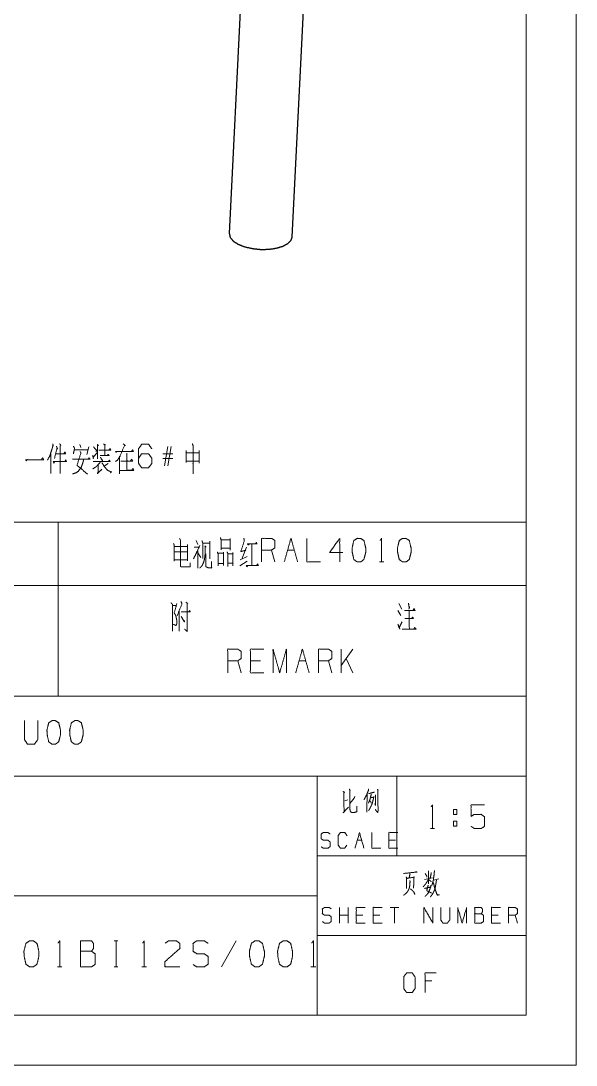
# Model space of a CAD drawing. Header units: millimetres. Extents: x 0 to 420, y 0 to 297.
# Drawn here: x 364.3 to 420, y 0 to 104.8 of the extents above; entities that cross this region are included whole.
import ezdxf

# ---------------------------------------------------------------- set-up
doc = ezdxf.new("R2010")
doc.units = ezdxf.units.MM
doc.layers.add('101', color=7, linetype='Continuous', true_color=0xffffff)

msp = doc.modelspace()

# ---------------------------------------------------------------- linework, layer by layer
at = {"layer": '101', "color": 133, "linetype": 'Continuous', "lineweight": 18}
for p, q in [((420, 0), (420, 297)), ((415, 5), (415, 292)), ((235, 37), (415, 37)), ((235, 29), (415, 29)), ((394, 29), (394, 5)), ((402, 29), (402, 21)), ((394, 21), (415, 21)), ((285, 17), (394, 17)), ((394, 13), (415, 13)), ((25, 5), (415, 5)), ((235, 5), (415, 5)), ((0, 0), (420, 0))]:
    msp.add_line(p, q, dxfattribs=at)
at = {"layer": '101', "color": 92, "linetype": 'Continuous', "lineweight": 25}
for p, q in [((390.66, 194.82), (385.19, 83.42)), ((391.51, 83.1), (396.97, 194.1))]:
    msp.add_line(p, q, dxfattribs=at)
at = {"layer": '101', "color": 72, "linetype": 'Continuous', "lineweight": 18}
for p, q in [((370.19, 62.27), (370.3, 61.97)), ((371.09, 62.02), (370.91, 61.27)), ((378.68, 60.14), (379.01, 62.07)), ((379.37, 62.07), (379.03, 60.14)), ((367.28, 61.32), (367.28, 59.34)), ((369.62, 61.74), (371, 61.74)), ((379.53, 61.34), (378.52, 61.34)), ((379.53, 60.87), (378.52, 60.87)), ((373.03, 60.37), (372.66, 60.14)), ((338, 54.46), (368, 54.46)), ((368, 54.46), (368, 48.11)), ((368, 54.46), (415, 54.46)), ((415, 54.46), (415, 48.11)), ((381.87, 52.65), (382.02, 52.22)), ((379.68, 52.03), (380.95, 52.03)), ((379.68, 51.5), (380.95, 51.5)), ((380.99, 52.22), (380.99, 50.6)), ((382.04, 51.4), (382.34, 50.93)), ((386.93, 51.95), (386.49, 50.85)), ((387.44, 52.22), (387.44, 50.17)), ((389.77, 50.48), (389.44, 51.68)), ((391.04, 51.68), (391.71, 51.68)), ((379.7, 50.7), (380.95, 50.7)), ((386.26, 50.08), (386.98, 50.55)), ((386.28, 50.7), (387, 51.03)), ((400.27, 50.48), (400.7, 50.48)), ((338, 48.11), (368, 48.11)), ((368, 48.11), (415, 48.11)), ((368, 48.11), (368, 37)), ((415, 48.11), (415, 37)), ((379.52, 46.1), (379.87, 46.1)), ((380.84, 46.45), (381.02, 46.3)), ((402.21, 46.3), (402.51, 45.75)), ((380.17, 45.6), (380.17, 43.53)), ((402.12, 45.6), (402.42, 45.12)), ((396.41, 39.36), (396.41, 41.74)), ((397.58, 41.74), (396.41, 40.09)), ((386.37, 39.36), (386.04, 40.56)), ((388.31, 40.56), (387.31, 40.56)), ((392.19, 40.56), (392.87, 40.56)), ((395.48, 39.36), (395.14, 40.56)), ((397.58, 39.36), (396.91, 40.79)), ((338, 37), (368, 37)), ((368, 37), (415, 37)), ((396.78, 26.5), (397.1, 26.62)), ((407.69, 24.46), (408.02, 24.46)), ((407.69, 24.46), (407.69, 23.99)), ((405.37, 23.74), (405.8, 23.74)), ((398.04, 22.56), (398.48, 22.56)), ((401.88, 22.56), (401.21, 22.56)), ((404.78, 18.63), (405.57, 18.79)), ((405.68, 18.57), (406.23, 18.69)), ((396.24, 14.25), (396.24, 15.82)), ((397.13, 14.25), (397.13, 15.82)), ((402.22, 15.82), (401.33, 15.82)), ((401.78, 15.82), (401.78, 14.25)), ((397.13, 15.04), (396.24, 15.04)), ((398.6, 15.04), (397.94, 15.04)), ((400.3, 15.04), (399.63, 15.04)), ((412.18, 15.04), (411.51, 15.04)), ((414.1, 14.25), (413.88, 15.04)), ((373.63, 12.47), (374, 12.47)), ((373.83, 12.47), (373.83, 9.85)), ((385.88, 12.47), (384.4, 9.85)), ((367.94, 9.85), (368.4, 9.85)), ((373.63, 9.85), (374, 9.85)), ((376.42, 9.85), (376.89, 9.85)), ((393.39, 9.85), (393.86, 9.85)), ((405.52, 8.46), (404.84, 8.46))]:
    msp.add_line(p, q, dxfattribs=at)
at = {"layer": '101', "color": 92, "linetype": 'Continuous', "lineweight": 25}
for points, knots in [([(385.19, 83.42), (385.28, 83.04), (385.59, 82.67), (386.09, 82.35)], [0, 0, 0.266203, 0.591798, 1, 1]), ([(386.09, 82.35), (386.74, 82.1), (387.5, 81.93), (388.31, 81.84), (389.13, 81.85), (389.89, 81.96), (390.55, 82.15), (391.06, 82.42), (391.39, 82.75), (391.51, 83.1)], [0, 0, 0.116071, 0.245648, 0.382259, 0.518612, 0.647462, 0.762418, 0.859026, 0.936364, 1, 1])]:
    msp.add_open_spline(points, degree=1, knots=knots, dxfattribs=at)
at = {"layer": '101', "color": 72, "linetype": 'Continuous', "lineweight": 18}
for points, knots in [([(367.47, 62.34), (367.51, 62.17), (367.26, 61.39), (367.17, 61.09), (367.06, 60.92), (366.94, 60.69)], [0, 0, 0.101083, 0.561697, 0.738767, 0.854619, 1, 1]), ([(367.84, 62.09), (367.97, 61.82), (367.9, 61.92), (367.65, 60.87)], [0, 0, 0.200665, 0.282156, 1, 1]), ([(368.16, 62.34), (368.3, 62.17), (368.23, 62.24), (368.23, 59.34)], [0, 0, 0.069695, 0.101623, 1, 1]), ([(369.55, 62.09), (369.66, 61.89), (369.54, 61.32)], [0, 0, 0.277936, 1, 1]), ([(371.56, 62.04), (371.87, 61.67), (371.87, 61.74), (371.83, 61.54)], [0, 0, 0.633412, 0.732278, 1, 1]), ([(371.94, 62.27), (372.06, 62.17), (371.97, 62.24), (371.97, 60.82)], [0, 0, 0.093582, 0.161769, 1, 1]), ([(372.11, 61.69), (373.31, 61.69), (373.21, 61.87), (373.12, 61.77)], [0, 0, 0.780456, 0.913331, 1, 1]), ([(372.57, 62.32), (372.77, 62.22), (372.7, 62.24), (372.7, 61.17), (372.22, 61.17), (373.14, 61.17), (373.03, 61.29), (372.94, 61.14)], [0, 0, 0.07046, 0.094637, 0.441078, 0.594866, 0.891064, 0.943891, 1, 1]), ([(374.55, 62.32), (374.76, 62.17), (374.69, 62.22), (374.23, 61.09), (374.05, 60.82), (373.97, 60.69), (373.77, 60.57)], [0, 0, 0.114308, 0.152422, 0.687112, 0.830941, 0.8983, 1, 1]), ([(376.08, 60.87), (376.4, 61.34), (377.09, 61.34), (377.43, 60.87), (377.43, 60.39), (377.09, 59.92), (376.4, 59.92), (376.08, 60.39), (376.08, 61.82), (376.4, 62.29), (377.09, 62.29), (377.43, 61.82)], [0, 0, 0.076964, 0.169762, 0.248073, 0.312018, 0.39033, 0.483127, 0.560092, 0.751927, 0.828891, 0.921688, 1, 1]), ([(381.48, 62.34), (381.57, 62.12), (381.55, 62.17), (381.55, 59.32), (381.55, 60.59), (380.88, 60.59), (382.16, 60.59), (382.16, 60.39), (382.16, 61.67), (382.16, 61.42), (380.85, 61.42), (380.85, 61.67), (380.85, 60.47)], [0, 0, 0.022286, 0.027176, 0.289922, 0.407467, 0.469386, 0.586709, 0.605147, 0.722692, 0.74574, 0.866322, 0.88937, 1, 1]), ([(364.91, 60.79), (364.82, 60.62), (364.75, 60.74), (366.56, 60.74), (366.45, 60.94), (366.36, 60.79)], [0, 0, 0.077089, 0.13356, 0.842516, 0.931543, 1, 1]), ([(367.77, 61.34), (368.76, 61.34), (368.69, 61.52), (368.6, 61.34)], [0, 0, 0.720068, 0.857373, 1, 1]), ([(369.47, 60.79), (371.2, 60.79), (371.13, 60.94), (371.02, 60.79)], [0, 0, 0.832088, 0.911756, 1, 1]), ([(370.21, 61.57), (370.3, 61.44), (369.92, 60.17), (370.97, 59.29)], [0, 0, 0.053862, 0.521062, 1, 1]), ([(371.48, 61.19), (371.55, 60.87), (371.53, 60.97), (371.9, 61.42)], [0, 0, 0.32689, 0.426693, 1, 1]), ([(372.27, 60.99), (372.41, 60.69), (372.45, 60.74), (372.45, 60.59)], [0, 0, 0.610915, 0.723705, 1, 1]), ([(373.93, 61.57), (373.84, 61.47), (373.77, 61.57), (375.56, 61.57), (375.49, 61.74), (375.38, 61.62)], [0, 0, 0.055753, 0.106912, 0.852667, 0.931512, 1, 1]), ([(374.18, 61.09), (374.18, 59.32), (374.18, 59.67), (375.59, 59.67), (375.52, 59.87), (375.41, 59.69), (374.92, 59.69), (374.92, 61.39), (374.92, 60.59), (374.3, 60.59), (375.49, 60.59), (375.4, 60.79), (375.27, 60.64)], [0, 0, 0.193637, 0.231819, 0.386073, 0.409214, 0.431539, 0.485528, 0.670982, 0.758255, 0.825742, 0.954934, 0.978788, 1, 1]), ([(367.65, 60.57), (367.61, 60.39), (367.52, 60.57), (368.85, 60.57), (368.76, 60.72), (368.73, 60.59)], [0, 0, 0.089077, 0.186896, 0.848318, 0.935186, 1, 1]), ([(370.58, 60.74), (370.44, 60.27), (370.33, 59.99), (370.03, 59.57), (369.8, 59.42), (369.47, 59.32)], [0, 0, 0.256046, 0.408316, 0.677216, 0.818979, 1, 1]), ([(372.24, 60.49), (371.95, 60.17), (371.81, 60.02), (371.48, 59.82)], [0, 0, 0.41914, 0.619717, 1, 1]), ([(371.53, 60.57), (373.24, 60.57), (373.16, 60.69), (373.07, 60.59)], [0, 0, 0.856807, 0.933316, 1, 1]), ([(372.04, 60.24), (372.04, 59.52), (371.94, 59.34), (372.41, 59.79)], [0, 0, 0.45725, 0.586303, 1, 1]), ([(372.41, 60.44), (372.66, 60.04), (372.96, 59.69), (373.31, 59.52), (373.39, 59.54), (373.24, 59.42)], [0, 0, 0.295854, 0.586008, 0.834125, 0.881292, 1, 1]), ([(380.19, 52.82), (380.28, 52.73), (380.28, 50.1), (380.33, 50), (380.49, 49.98), (381.27, 49.98), (381.27, 50.38)], [0, 0, 0.031698, 0.655157, 0.682037, 0.720284, 0.904996, 1, 1]), ([(382.45, 52.6), (382.52, 52.43), (382.52, 50.83)], [0, 0, 0.105514, 1, 1]), ([(382.52, 52.38), (383.23, 52.38), (383.23, 52.55), (383.23, 50.78)], [0, 0, 0.266094, 0.331958, 1, 1]), ([(384.3, 52.93), (384.37, 52.68), (384.37, 51.7), (384.37, 51.88), (385.29, 51.88), (385.29, 51.65), (385.29, 52.82), (385.29, 52.7), (384.37, 52.7)], [0, 0, 0.054432, 0.258706, 0.29537, 0.487932, 0.535072, 0.781249, 0.807438, 1, 1]), ([(386.65, 52.88), (386.7, 52.6), (386.35, 51.53), (386.84, 51.65)], [0, 0, 0.145701, 0.734427, 1, 1]), ([(387.18, 52.25), (387.09, 52.18), (387.02, 52.3), (387.97, 52.3), (387.9, 52.43), (387.83, 52.3)], [0, 0, 0.077218, 0.17288, 0.808676, 0.904338, 1, 1]), ([(388.43, 50.48), (388.43, 52.85), (389.44, 52.85), (389.77, 52.63), (389.77, 51.9), (389.44, 51.68), (388.43, 51.68)], [0, 0, 0.400951, 0.571036, 0.639278, 0.761673, 0.829915, 1, 1]), ([(390.71, 50.48), (391.38, 52.85), (392.05, 50.48)], [0, 0, 0.499999, 1, 1]), ([(392.98, 52.85), (392.98, 50.48), (394.33, 50.48)], [0, 0, 0.638733, 1, 1]), ([(396.6, 51.43), (395.26, 51.43), (396.27, 52.85), (396.27, 50.48)], [0, 0, 0.245869, 0.565295, 1, 1]), ([(398.37, 50.48), (398.7, 50.73), (398.88, 51.43), (398.88, 51.9), (398.7, 52.63), (398.37, 52.85), (398.03, 52.85), (397.69, 52.63), (397.52, 51.9), (397.54, 51.43), (397.69, 50.73), (398.03, 50.48), (398.37, 50.48)], [0, 0, 0.067524, 0.18397, 0.260582, 0.380942, 0.446139, 0.500302, 0.565504, 0.685862, 0.762527, 0.878308, 0.945837, 1, 1]), ([(400.34, 52.65), (400.48, 52.85), (400.48, 50.48)], [0, 0, 0.093495, 1, 1]), ([(402.92, 50.48), (403.26, 50.73), (403.43, 51.43), (403.43, 51.9), (403.26, 52.63), (402.92, 52.85), (402.58, 52.85), (402.25, 52.63), (402.07, 51.9), (402.09, 51.43), (402.25, 50.73), (402.58, 50.48), (402.92, 50.48)], [0, 0, 0.067525, 0.183972, 0.260585, 0.380946, 0.446143, 0.500306, 0.565503, 0.685864, 0.76253, 0.878312, 0.945837, 1, 1]), ([(379.59, 52.33), (379.66, 52.18), (379.66, 50.55)], [0, 0, 0.092597, 1, 1]), ([(381.65, 51.97), (382.15, 51.97), (382.24, 52.13), (381.6, 50.8), (382.02, 51.63), (382.02, 49.85)], [0, 0, 0.102218, 0.138179, 0.441776, 0.633382, 1, 1]), ([(382.73, 52.1), (382.87, 52), (382.78, 52), (382.78, 51.38), (382.73, 50.95), (382.68, 50.68), (382.59, 50.38), (382.45, 50.1), (382.22, 49.85)], [0, 0, 0.067741, 0.102315, 0.346795, 0.514328, 0.623882, 0.746214, 0.867178, 1, 1]), ([(383.98, 51.47), (384.07, 51.3), (384.07, 50.1), (384.07, 50.33), (384.62, 50.33), (384.62, 50.13), (384.62, 51.47), (384.62, 51.35), (384.07, 51.35)], [0, 0, 0.044639, 0.317869, 0.369099, 0.493859, 0.539397, 0.84678, 0.87524, 1, 1]), ([(384.97, 51.5), (385.04, 51.35), (385.04, 50.02), (385.04, 50.35), (385.56, 50.35), (385.56, 50.1), (385.56, 51.43), (385.56, 51.3), (385.06, 51.3)], [0, 0, 0.036663, 0.329593, 0.401444, 0.514757, 0.570026, 0.862955, 0.89059, 1, 1]), ([(382.84, 51.3), (382.84, 50.02), (382.96, 49.95), (383.12, 49.88), (383.42, 49.88), (383.42, 50.53)], [0, 0, 0.500781, 0.55761, 0.626688, 0.744702, 1, 1]), ([(387.04, 50.1), (386.95, 49.98), (386.9, 50.13), (388.1, 50.13), (388.03, 50.3), (387.97, 50.17)], [0, 0, 0.083253, 0.169787, 0.823494, 0.926146, 1, 1]), ([(379.34, 46.38), (379.5, 46.22), (379.5, 43.53)], [0, 0, 0.074914, 1, 1]), ([(379.94, 46.33), (379.66, 45.37), (379.77, 45.2), (379.84, 45.02), (379.91, 44.68), (379.91, 44.25), (379.84, 44.1), (379.59, 44.23)], [0, 0, 0.379822, 0.458229, 0.530553, 0.667378, 0.830233, 0.893776, 1, 1]), ([(380.33, 46.53), (380.44, 46.3), (379.96, 45.08)], [0, 0, 0.159107, 1, 1]), ([(380.95, 46.35), (380.95, 43.53), (380.68, 43.75)], [0, 0, 0.890401, 1, 1]), ([(403.17, 46.35), (403.26, 45.87), (403.27, 45.98), (403.22, 45.75)], [0, 0, 0.592181, 0.716658, 1, 1]), ([(380.35, 45.48), (381.27, 45.48), (381.2, 45.62), (381.14, 45.5)], [0, 0, 0.752923, 0.888763, 1, 1]), ([(403.26, 45.6), (403.26, 43.75), (402.55, 43.75), (403.94, 43.75), (403.8, 43.9), (403.71, 43.75)], [0, 0, 0.426906, 0.590047, 0.912256, 0.959823, 1, 1]), ([(402.78, 45.62), (403.84, 45.62), (403.71, 45.83), (403.66, 45.65)], [0, 0, 0.717261, 0.876328, 1, 1]), ([(380.37, 45), (380.68, 44.48), (380.7, 44.58), (380.61, 44.6)], [0, 0, 0.760418, 0.886215, 1, 1]), ([(402.12, 44.23), (402.3, 43.73), (402.27, 43.95), (402.53, 44.48)], [0, 0, 0.39393, 0.563113, 1, 1]), ([(402.8, 44.8), (403.68, 44.8), (403.59, 44.95), (403.5, 44.83)], [0, 0, 0.729813, 0.873574, 1, 1]), ([(385.03, 39.36), (385.03, 41.74), (386.04, 41.74), (386.37, 41.51), (386.37, 40.79), (386.04, 40.56), (385.03, 40.56)], [0, 0, 0.400952, 0.571031, 0.639278, 0.761674, 0.829922, 1, 1]), ([(388.65, 39.36), (387.31, 39.36), (387.31, 41.74), (388.65, 41.74)], [0, 0, 0.26539, 0.73461, 1, 1]), ([(389.58, 39.36), (389.58, 41.74), (390.25, 39.36), (390.93, 41.74), (390.93, 39.36)], [0, 0, 0.245192, 0.499999, 0.754808, 1, 1]), ([(394.14, 39.36), (394.14, 41.74), (395.14, 41.74), (395.48, 41.51), (395.48, 40.79), (395.14, 40.56), (394.14, 40.56)], [0, 0, 0.400951, 0.571036, 0.639278, 0.761673, 0.829915, 1, 1]), ([(364.63, 34.56), (364.63, 32.66), (364.95, 32.19), (365.62, 32.19), (365.97, 32.66), (365.97, 34.56)], [0, 0, 0.337151, 0.438599, 0.557785, 0.662849, 1, 1]), ([(367.74, 32.19), (368.07, 32.44), (368.25, 33.14), (368.25, 33.61), (368.07, 34.34), (367.74, 34.56), (367.4, 34.56), (367.07, 34.34), (366.89, 33.61), (366.91, 33.14), (367.07, 32.44), (367.4, 32.19), (367.74, 32.19)], [0, 0, 0.06753, 0.183974, 0.260587, 0.380945, 0.446147, 0.50031, 0.565507, 0.685867, 0.762532, 0.878313, 0.945837, 1, 1]), ([(370.01, 32.19), (370.35, 32.44), (370.53, 33.14), (370.53, 33.61), (370.35, 34.34), (370.01, 34.56), (369.68, 34.56), (369.34, 34.34), (369.17, 33.61), (369.18, 33.14), (369.34, 32.44), (369.68, 32.19), (370.01, 32.19)], [0, 0, 0.067524, 0.18397, 0.260583, 0.380943, 0.446139, 0.500302, 0.565504, 0.685863, 0.762528, 0.878308, 0.945837, 1, 1]), ([(396.62, 27.47), (396.76, 27.35), (396.68, 27.39), (396.71, 25.4), (396.62, 25.32), (397.17, 25.88)], [0, 0, 0.060255, 0.090729, 0.71461, 0.752496, 1, 1]), ([(397.22, 27.7), (397.34, 27.55), (397.29, 27.59), (397.29, 26.72), (397.29, 26.04), (397.29, 25.94), (397.31, 25.54), (397.35, 25.44), (397.41, 25.38), (397.54, 25.34), (397.8, 25.36), (397.99, 25.42), (398.01, 25.44), (397.98, 25.98)], [0, 0, 0.050887, 0.067371, 0.30486, 0.491459, 0.519732, 0.627242, 0.657953, 0.681265, 0.71898, 0.791172, 0.845841, 0.852765, 1, 1]), ([(399.18, 27.7), (399.16, 27.59), (398.99, 27.14), (398.84, 26.87), (398.72, 26.62)], [0, 0, 0.089072, 0.504979, 0.766001, 1, 1]), ([(399.19, 27.28), (399.22, 27.26), (399.25, 27.26), (399.76, 27.39), (399.72, 27.39), (399.65, 27.35)], [0, 0, 0.049781, 0.090425, 0.822292, 0.883256, 1, 1]), ([(400.07, 27.68), (400.13, 27.59), (400.1, 27.57), (400.12, 25.52), (400.12, 25.5), (400.1, 25.38), (400.07, 25.34), (399.84, 25.65), (400.07, 25.36), (400.1, 25.44)], [0, 0, 0.031372, 0.042462, 0.676473, 0.682877, 0.721567, 0.737252, 0.857566, 0.97283, 1, 1]), ([(397.29, 26.23), (397.72, 26.77), (397.79, 26.95)], [0, 0, 0.77398, 1, 1]), ([(399.02, 27.14), (399, 25.38), (398.99, 25.5), (398.99, 25.52), (399, 25.71)], [0, 0, 0.841012, 0.900786, 0.910681, 1, 1]), ([(399.43, 27.22), (399.44, 27.18), (399.37, 26.89), (399.3, 26.62), (399.22, 26.43), (399.16, 26.29)], [0, 0, 0.044891, 0.350478, 0.63559, 0.840224, 1, 1]), ([(399.43, 26.83), (399.72, 26.89), (399.69, 26.95), (399.66, 26.72), (399.6, 26.52), (399.57, 26.35), (399.52, 26.19), (399.44, 26.04), (399.37, 25.88), (399.3, 25.75), (399.22, 25.61), (399.16, 25.54)], [0, 0, 0.158182, 0.194476, 0.315843, 0.429568, 0.518472, 0.611327, 0.697145, 0.792857, 0.869066, 0.954883, 1, 1]), ([(399.28, 26.52), (399.41, 26.39), (399.44, 26.29)], [0, 0, 0.6273, 1, 1]), ([(399.85, 27.12), (399.88, 27.08), (399.85, 27.06), (399.85, 26.06), (399.84, 26.17), (399.85, 26.29)], [0, 0, 0.038712, 0.066084, 0.824707, 0.904517, 1, 1]), ([(405.44, 25.91), (405.59, 26.11), (405.59, 23.74)], [0, 0, 0.093487, 1, 1]), ([(407.69, 25.16), (407.69, 25.64), (408.02, 25.64), (408.02, 25.16), (407.69, 25.16)], [0, 0, 0.292916, 0.5, 0.792916, 1, 1]), ([(409.45, 23.96), (409.78, 23.74), (410.47, 23.74), (410.81, 23.96), (410.81, 24.91), (410.47, 25.16), (409.78, 25.16), (409.45, 24.94), (409.45, 26.11), (410.81, 26.11)], [0, 0, 0.062226, 0.168341, 0.230572, 0.376815, 0.441268, 0.547382, 0.609609, 0.790489, 1, 1]), ([(408.02, 24.46), (408.02, 23.99), (407.69, 23.99)], [0, 0, 0.585831, 1, 1]), ([(394.41, 21.91), (394.63, 21.76), (395.09, 21.76), (395.31, 21.93), (395.31, 22.39), (395.09, 22.56), (394.64, 22.56), (394.41, 22.71), (394.41, 23.19), (394.64, 23.34), (395.09, 23.34), (395.31, 23.19)], [0, 0, 0.068029, 0.184052, 0.254519, 0.372336, 0.442804, 0.555843, 0.62637, 0.748396, 0.818923, 0.931962, 1, 1]), ([(397, 22.08), (396.77, 21.76), (396.34, 21.76), (396.12, 22.08), (396.12, 23.02), (396.34, 23.34), (396.78, 23.34), (397.01, 23.02)], [0, 0, 0.114571, 0.243364, 0.357935, 0.638587, 0.753157, 0.885429, 1, 1]), ([(397.81, 21.76), (398.26, 23.34), (398.7, 21.76)], [0, 0, 0.499998, 1, 1]), ([(399.51, 23.34), (399.51, 21.76), (400.4, 21.76)], [0, 0, 0.638737, 1, 1]), ([(402.1, 21.76), (401.21, 21.76), (401.21, 23.34), (402.1, 23.34)], [0, 0, 0.265388, 0.734612, 1, 1]), ([(402.68, 19.23), (404.03, 19.37), (403.97, 19.39), (403.83, 19.37)], [0, 0, 0.865805, 0.905503, 1, 1]), ([(402.95, 18.9), (402.98, 18.73), (402.99, 18.3), (402.99, 17.72), (402.98, 17.8), (402.98, 17.95)], [0, 0, 0.119124, 0.427226, 0.837796, 0.897358, 1, 1]), ([(402.98, 18.73), (403.77, 18.86), (403.72, 18.9), (403.71, 18.55), (403.71, 18.17), (403.69, 17.95), (403.68, 17.76), (403.67, 17.84), (403.69, 18.03)], [0, 0, 0.351984, 0.378534, 0.533493, 0.697426, 0.797814, 0.880033, 0.917028, 1, 1]), ([(403.3, 19.29), (403.33, 19.17), (403.23, 18.77)], [0, 0, 0.238945, 1, 1]), ([(404.86, 19.21), (405, 18.98), (405.03, 18.84)], [0, 0, 0.640218, 1, 1]), ([(405.17, 19.48), (405.2, 19.33), (405.2, 18.19), (405.17, 18.34), (405.2, 18.46)], [0, 0, 0.094654, 0.823642, 0.918295, 1, 1]), ([(405.46, 19.33), (405.46, 19.23), (405.35, 18.75)], [0, 0, 0.174306, 1, 1]), ([(405.77, 19.52), (405.77, 19.39), (405.76, 19.17), (405.71, 18.88), (405.67, 18.57), (405.61, 18.32), (405.54, 18.09), (405.52, 18.03)], [0, 0, 0.081859, 0.232245, 0.425429, 0.632112, 0.800316, 0.957949, 1, 1]), ([(403.31, 18.53), (403.34, 18.4), (403.33, 18.36), (403.31, 18.07), (403.27, 17.82), (403.23, 17.68), (403.15, 17.53), (403.07, 17.39), (402.92, 17.22), (402.77, 17.1), (402.66, 17.04)], [0, 0, 0.073225, 0.098424, 0.26494, 0.409696, 0.496582, 0.589746, 0.686975, 0.813798, 0.923947, 1, 1]), ([(405.19, 18.65), (405.05, 18.42), (404.92, 18.21), (404.79, 18.05), (404.66, 17.9)], [0, 0, 0.287233, 0.555137, 0.786183, 1, 1]), ([(404.78, 17.72), (405.41, 17.86), (405.42, 18.05), (405.42, 17.97), (405.35, 17.72), (405.25, 17.45), (405.14, 17.24), (405.03, 17.12), (404.92, 16.99), (404.85, 16.93)], [0, 0, 0.304469, 0.392577, 0.431617, 0.55371, 0.68947, 0.798366, 0.878841, 0.95475, 1, 1]), ([(405.16, 18.07), (405, 17.49), (405.1, 17.45), (405.22, 17.41), (405.33, 17.35), (405.48, 17.26)], [0, 0, 0.529111, 0.626299, 0.735529, 0.852099, 1, 1]), ([(405.2, 18.61), (405.38, 18.48), (405.46, 18.38)], [0, 0, 0.613114, 1, 1]), ([(405.98, 18.57), (405.93, 18.21), (405.89, 17.97), (405.85, 17.76), (405.79, 17.57), (405.67, 17.32), (405.57, 17.14), (405.45, 16.97), (405.36, 16.89)], [0, 0, 0.194372, 0.332632, 0.448613, 0.555646, 0.70616, 0.822691, 0.933849, 1, 1]), ([(405.65, 18.3), (405.68, 18.26), (405.83, 17.68), (405.93, 17.41), (406.04, 17.12), (406.06, 17.06), (406.28, 17.08), (406.06, 17.1), (405.99, 17.22)], [0, 0, 0.026719, 0.341744, 0.493482, 0.655463, 0.691641, 0.807838, 0.924035, 1, 1]), ([(403.39, 17.68), (403.59, 17.49), (403.71, 17.37), (403.77, 17.28), (403.81, 17.12), (403.72, 17.32)], [0, 0, 0.292982, 0.473564, 0.580848, 0.762106, 1, 1]), ([(394.53, 14.4), (394.75, 14.25), (395.21, 14.25), (395.43, 14.41), (395.43, 14.88), (395.21, 15.04), (394.76, 15.04), (394.53, 15.19), (394.53, 15.67), (394.76, 15.82), (395.21, 15.82), (395.43, 15.67)], [0, 0, 0.068036, 0.184055, 0.25452, 0.372334, 0.442799, 0.555845, 0.626371, 0.748393, 0.818918, 0.931964, 1, 1]), ([(398.83, 14.25), (397.94, 14.25), (397.94, 15.82), (398.83, 15.82)], [0, 0, 0.265394, 0.734606, 1, 1]), ([(400.52, 14.25), (399.63, 14.25), (399.63, 15.82), (400.52, 15.82)], [0, 0, 0.265394, 0.734606, 1, 1]), ([(404.73, 14.25), (404.73, 15.82), (405.62, 14.25), (405.62, 15.82)], [0, 0, 0.317573, 0.682427, 1, 1]), ([(406.42, 15.82), (406.42, 14.56), (406.63, 14.25), (407.08, 14.25), (407.31, 14.56), (407.31, 15.82)], [0, 0, 0.337149, 0.438598, 0.557784, 0.662851, 1, 1]), ([(408.12, 14.25), (408.12, 15.82), (408.56, 14.25), (409.01, 15.82), (409.01, 14.25)], [0, 0, 0.245192, 0.5, 0.754808, 1, 1]), ([(409.82, 15.19), (409.82, 15.82), (410.48, 15.82), (410.59, 15.67), (410.59, 15.36), (410.48, 15.19), (409.82, 15.19), (409.82, 14.25), (410.47, 14.25), (410.7, 14.4), (410.7, 15.04), (410.48, 15.19)], [0, 0, 0.115916, 0.238849, 0.272472, 0.33043, 0.366587, 0.48952, 0.663395, 0.784172, 0.83349, 0.952457, 1, 1]), ([(412.4, 14.25), (411.51, 14.25), (411.51, 15.82), (412.4, 15.82)], [0, 0, 0.265394, 0.734606, 1, 1]), ([(413.21, 14.25), (413.21, 15.82), (413.88, 15.82), (414.1, 15.67), (414.1, 15.19), (413.88, 15.04), (413.21, 15.04)], [0, 0, 0.400946, 0.571033, 0.639276, 0.76167, 0.829914, 1, 1]), ([(365.52, 9.85), (365.89, 10.12), (366.08, 10.9), (366.08, 11.42), (365.89, 12.22), (365.52, 12.47), (365.15, 12.47), (364.78, 12.22), (364.58, 11.42), (364.6, 10.9), (364.78, 10.12), (365.15, 9.85), (365.52, 9.85)], [0, 0, 0.06753, 0.183974, 0.260586, 0.380945, 0.446147, 0.500311, 0.565508, 0.685867, 0.762531, 0.878311, 0.945836, 1, 1]), ([(368.01, 12.25), (368.17, 12.47), (368.17, 9.85)], [0, 0, 0.093489, 1, 1]), ([(370.26, 11.42), (370.26, 12.47), (371.37, 12.47), (371.55, 12.22), (371.55, 11.7), (371.37, 11.42), (370.26, 11.42), (370.26, 9.85), (371.35, 9.85), (371.72, 10.1), (371.72, 11.17), (371.37, 11.42)], [0, 0, 0.115917, 0.238847, 0.272469, 0.330428, 0.366584, 0.489513, 0.663389, 0.784162, 0.833485, 0.952453, 1, 1]), ([(376.5, 12.25), (376.66, 12.47), (376.66, 9.85)], [0, 0, 0.093489, 1, 1]), ([(378.74, 12.22), (379.1, 12.47), (379.86, 12.47), (380.23, 12.22), (380.23, 11.7), (378.72, 10.37), (378.74, 9.85), (380.23, 9.85)], [0, 0, 0.069692, 0.192977, 0.265273, 0.350227, 0.674741, 0.759753, 1, 1]), ([(381.55, 10.1), (381.92, 9.85), (382.68, 9.85), (383.06, 10.12), (383.06, 10.9), (382.68, 11.17), (381.94, 11.17), (381.55, 11.42), (381.55, 12.22), (381.94, 12.47), (382.68, 12.47), (383.06, 12.22)], [0, 0, 0.068036, 0.184054, 0.254519, 0.372335, 0.4428, 0.555843, 0.62637, 0.748394, 0.818921, 0.931964, 1, 1]), ([(388.15, 9.85), (388.52, 10.12), (388.71, 10.9), (388.71, 11.42), (388.52, 12.22), (388.15, 12.47), (387.78, 12.47), (387.41, 12.22), (387.21, 11.42), (387.23, 10.9), (387.41, 10.12), (387.78, 9.85), (388.15, 9.85)], [0, 0, 0.067525, 0.18397, 0.260581, 0.38094, 0.446137, 0.500301, 0.565503, 0.685862, 0.762526, 0.878306, 0.945836, 1, 1]), ([(390.98, 9.85), (391.35, 10.12), (391.54, 10.9), (391.54, 11.42), (391.35, 12.22), (390.98, 12.47), (390.61, 12.47), (390.23, 12.22), (390.04, 11.42), (390.06, 10.9), (390.23, 10.12), (390.61, 9.85), (390.98, 9.85)], [0, 0, 0.067525, 0.183971, 0.260584, 0.380944, 0.446141, 0.500306, 0.565504, 0.685864, 0.762529, 0.87831, 0.945835, 1, 1]), ([(393.47, 12.25), (393.63, 12.47), (393.63, 9.85)], [0, 0, 0.093489, 1, 1]), ([(402.99, 7.28), (403.55, 7.28), (403.83, 7.68), (403.83, 8.86), (403.55, 9.25), (402.99, 9.25), (402.7, 8.86), (402.7, 7.68), (402.99, 7.28)], [0, 0, 0.102683, 0.191619, 0.409477, 0.498413, 0.601096, 0.691619, 0.909477, 1, 1]), ([(404.84, 7.28), (404.84, 9.25), (405.95, 9.25)], [0, 0, 0.638735, 1, 1])]:
    msp.add_open_spline(points, degree=1, knots=knots, dxfattribs=at)
msp.add_open_spline([(391.86, 39.36), (392.53, 41.74), (393.2, 39.36)], degree=1, dxfattribs=at)

doc.saveas('drawing.dxf')
